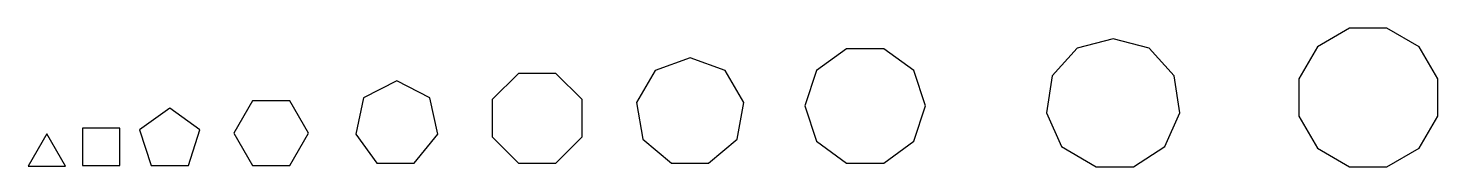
# Model space of a CAD drawing. Header units: inches. Extents: x 27 to 1918, y 10 to 197.
import ezdxf

# ---------------------------------------------------------------- set-up
doc = ezdxf.new("R2010")
doc.units = ezdxf.units.IN
doc.header["$MEASUREMENT"] = 0

msp = doc.modelspace()

# ---------------------------------------------------------------- linework, layer by layer
for p, q in [((1800, 196.6), (1756.7, 171.6)), ((1850, 196.6), (1800, 196.6)), ((1893.3, 171.6), (1850, 196.6)), ((1482.7, 182.4), (1434.4, 169.5)), ((1531, 169.5), (1482.7, 182.4)), ((1756.7, 171.6), (1731.7, 128.3)), ((1918.3, 128.3), (1893.3, 171.6)), ((915, 156.8), (868, 139.7)), ((962, 139.7), (915, 156.8)), ((1125, 168.9), (1084.5, 139.5)), ((1175, 168.9), (1125, 168.9)), ((1215.5, 139.5), (1175, 168.9)), ((1434.4, 169.5), (1400.9, 132.3)), ((1564.4, 132.3), (1531, 169.5)), ((685, 135.7), (649.6, 100.4)), ((735, 135.7), (685, 135.7)), ((770.4, 100.4), (735, 135.7)), ((868, 139.7), (843, 96.4)), ((987, 96.4), (962, 139.7)), ((1084.5, 139.5), (1069.1, 91.9)), ((1230.9, 91.9), (1215.5, 139.5)), ((521.5, 125.5), (477, 102.8)), ((566.1, 102.8), (521.5, 125.5)), ((1400.9, 132.3), (1393.1, 82.9)), ((1572.3, 82.9), (1564.4, 132.3)), ((1731.7, 128.3), (1731.7, 78.3)), ((1918.3, 78.3), (1918.3, 128.3)), ((328, 98.6), (303, 55.3)), ((378, 98.6), (328, 98.6)), ((403, 55.3), (378, 98.6)), ((477, 102.8), (466.6, 53.9)), ((576.5, 53.9), (566.1, 102.8)), ((649.6, 100.4), (649.6, 50.4)), ((770.4, 50.4), (770.4, 100.4)), ((843, 96.4), (851.7, 47.1)), ((978.3, 47.1), (987, 96.4)), ((217, 88.9), (176.5, 59.6)), ((257.5, 59.6), (217, 88.9)), ((1069.1, 91.9), (1084.5, 44.4)), ((1215.5, 44.4), (1230.9, 91.9)), ((1393.1, 82.9), (1413.5, 37.2)), ((1551.9, 37.2), (1572.3, 82.9)), ((1731.7, 78.3), (1756.7, 35)), ((1893.3, 35), (1918.3, 78.3)), ((150, 62), (100, 62)), ((100, 62), (100, 12)), ((150, 12), (150, 62)), ((176.5, 59.6), (192, 12)), ((242, 12), (257.5, 59.6)), ((52, 54.3), (27, 11)), ((77, 11), (52, 54.3)), ((303, 55.3), (328, 12)), ((378, 12), (403, 55.3)), ((466.6, 53.9), (495, 15)), ((545, 15), (576.5, 53.9)), ((649.6, 50.4), (685, 15)), ((735, 15), (770.4, 50.4)), ((851.7, 47.1), (890, 15)), ((940, 15), (978.3, 47.1)), ((1084.5, 44.4), (1125, 15)), ((1175, 15), (1215.5, 44.4)), ((1413.5, 37.2), (1460, 10)), ((1510, 10), (1551.9, 37.2)), ((1756.7, 35), (1800, 10)), ((1850, 10), (1893.3, 35)), ((27, 11), (77, 11)), ((100, 12), (150, 12)), ((192, 12), (242, 12)), ((328, 12), (378, 12)), ((495, 15), (545, 15)), ((685, 15), (735, 15)), ((890, 15), (940, 15)), ((1125, 15), (1175, 15)), ((1460, 10), (1510, 10)), ((1800, 10), (1850, 10))]:
    msp.add_line(p, q)

doc.saveas('drawing.dxf')
